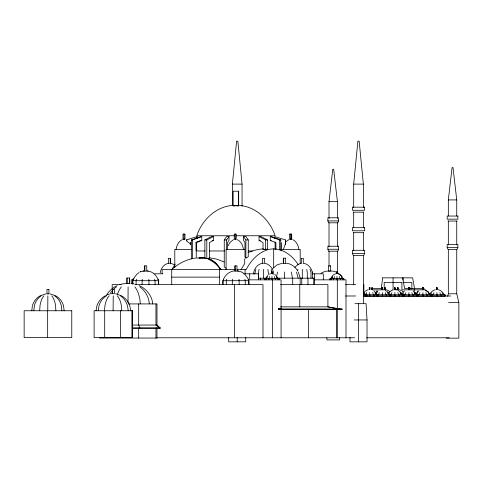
<?xml version="1.0" encoding="UTF-8"?>
<svg xmlns="http://www.w3.org/2000/svg" width="483" height="483" viewBox="0 0 483 483"><rect width="100%" height="100%" fill="white"/><g stroke="black" fill="none" stroke-linecap="round" stroke-linejoin="round"><path stroke-width="0.72" d="M47.757 310.756L47.859 295.928M249.705 273.813L249.705 279.85L281.07 279.85L281.07 308.788L278.54 308.788L278.54 309.138L342.218 309.168L337.315 308.788L337.315 279.85M113.1 310.756L113.239 295.825M128.013 302.557L128.104 286.866M263.458 269.333L263.44 278.178M302.316 269.333L302.298 278.178M283.461 249.361C284.258 246.131 286.395 243.504 285.501 239.942L274.875 236.622L274.875 238.524M39.684 310.756L40.023 305.564A16.513 8.44 -90 0 1 43.887 295.928M33.834 310.756L34.408 305.564A16.513 14.405 -90 0 1 41.007 295.928M104.467 310.756L104.962 305.491A18.179 9.322 90 0 1 109.146 295.825M271.863 273.638C271.531 269.164 272.762 274.018 271.561 273.626L271.561 271.79L272.183 271.79L272.183 273.607L271.561 273.626M336.905 273.65C336.579 269.091 337.683 274.139 336.573 273.626L336.566 271.79L337.188 271.79L337.194 273.607L336.573 273.626M307.309 278.178L307.303 272.726L306.759 269.333M31.769 310.756L32.427 305.564A16.513 16.513 0 0 1 39.992 295.928L45.879 293.875M369.26 289.565L370.02 289.546L370.014 287.62L369.26 287.62L369.26 289.565L369.628 289.577L369.791 287.675M382.21 289.565C381.92 284.928 383.164 289.897 381.836 289.565L381.836 287.62L382.59 287.62L382.59 289.546L381.836 289.565M394.804 289.565C394.514 284.928 395.758 289.897 394.43 289.565L394.43 287.62L395.185 287.62L395.185 289.546L394.43 289.565M397.823 289.565C397.533 284.928 398.777 289.897 397.449 289.565L397.449 287.62L398.203 287.62L398.209 289.546L397.449 289.565M408.811 289.565C408.576 284.747 409.632 290.186 408.437 289.565L408.431 287.62L409.91 287.62L409.91 289.546L408.437 289.565M409.56 289.589L409.687 287.675M422.438 289.565L423.277 289.546L423.277 287.62L422.438 287.62L422.438 289.565L422.897 289.546L422.969 287.675M436.813 289.577L436.976 287.675L436.849 289.589L436.445 289.565L436.439 287.62L437.2 287.62L437.2 289.546L436.445 289.565M232.383 205.516L232.383 184.108L236.592 141.163L237.859 141.163L242.061 184.108L242.061 206.253M353.683 207.726L353.683 184.108L357.885 141.163L359.153 141.163L363.361 184.108L363.361 207.726M98.212 310.756L99.057 305.491A18.179 15.879 -90 0 1 106.188 295.825M311.022 278.178L311.004 272.726L310.044 269.333M96.02 310.756L96.986 305.491A18.179 18.173 0 0 1 105.149 295.825M254.746 273.982L255.869 269.333M142.244 279.21L142.074 284.644M232.432 279.21L232.263 284.644M329.008 218.437L329.008 201.671L332.757 169.304L333.681 169.304L337.424 201.671L337.424 218.437M448.327 215.955L448.327 199.92L452.076 167.553L453 167.553L456.743 199.92L456.743 215.955M312.435 278.178C313.666 272.128 310.442 264.654 303.976 263.35M253.466 273.982C253.847 268.693 257.952 263.253 263.591 263.205M176.114 249.361C176.53 245.455 178.523 241.409 182.182 239.634M276.723 276.034L277.471 272.014M259.051 269.333L258.477 272.726L258.465 278.178M297.57 270.975L297.914 269.333M333.928 278.534L334.465 276.499M160.223 272.81C160.881 268.119 164.48 263.332 169.539 263.205M447.681 296.496L448.327 293.773L448.327 249.445M366.048 294.757L366.694 292.601M378.624 294.757L379.27 292.601M391.218 294.757L391.864 292.601M405.219 294.757L405.871 292.601M419.226 294.757L419.872 292.601M433.227 294.757L433.879 292.601M136.556 279.21L136.109 280.701L136.109 284.644M226.744 279.21L226.298 280.701L226.298 284.644M269.454 276.499L268.922 279.85M133.405 279.21L132.801 280.701L132.801 283.986M223.593 279.21L222.995 280.701L222.995 284.644M132.716 283.986L132.716 280.701L133.32 279.21M222.904 284.644C221.92 277.997 227.813 271.422 234.382 270.921M338.565 249.252L337.762 251.196L328.675 251.196L327.872 249.252L327.872 246.239L338.565 246.239L338.565 249.252L327.872 249.252M457.884 247.501L457.081 249.445L447.995 249.445L447.192 247.501L447.192 244.489L457.884 244.489L457.884 247.501L447.192 247.501M338.565 220.918L337.762 222.808L328.675 222.808L327.872 220.918L327.872 217.791L338.565 217.791L338.565 220.918L327.872 220.918M228.242 245.606L230.017 242.424L233.416 239.634M402.484 294.757L403.631 292.601M416.491 294.757L417.632 292.601M430.492 294.757L431.639 292.601M364.671 253.394L363.747 255.398L353.296 255.398L352.373 253.394L352.373 250.297L364.671 250.297L364.671 253.394L352.373 253.394M331.875 277.81L332.195 277.127M376.221 293.99L377.03 292.601M388.815 293.99L389.624 292.601M267.612 276.499L266.676 278.534L266.676 279.85M332.624 276.499L331.682 278.534L331.682 279.85M241.089 269.611L244.73 263.537L244.694 258.803M171.833 269.611L175.172 264.141M401.838 293.99L402.78 292.601M415.839 293.99L416.865 292.601M415.923 293.99L416.37 293.272M134.045 277.803L136.858 274.229L139.158 272.497M266.912 276.499L265.819 278.534L265.825 279.85M331.924 276.499L330.825 278.534L330.837 279.85M226.116 249.361L226.116 268.27L224.257 266.948L224.257 239.942L226.575 236.628L229.008 236.567L229.008 240.371L227.571 242.647L227.571 249.427M226.648 249.361L226.648 239.942L229.008 236.567M375.683 293.272L376.179 292.601M388.773 292.601L388.278 293.272L388.048 292.601M430.788 292.601L429.846 293.99L428.844 292.601M294.817 267.371L298.023 264.424L300.933 263.35M267.359 275.914L267.842 275.395M332.37 275.914L333.91 274.531L335.655 273.758M272.69 268.542L277.206 264.793L282.531 263.211M376.722 291.986L377.935 290.941M389.316 291.986L392.588 289.903M417.324 291.986L418.622 290.941M417.409 291.986L417.994 291.436M431.331 291.986L433.203 290.524L435.334 289.703M286.226 241.548L288.87 239.634M364.737 291.436L368.149 289.703M404.537 290.941L403.323 291.986L402.098 290.941M213.371 240.383L209.387 242.647L209.387 258.453L206.802 258.562L204.87 258.079L204.87 239.942L211.445 236.573L213.371 236.573L213.371 240.383L212.091 240.377M245.871 258.145L248.262 256.805L248.262 239.942L246.004 236.652L243.583 236.61L243.583 240.419L244.959 242.647L244.959 256.721L245.871 258.145L245.871 239.942L243.583 236.61M321.02 273.209L325.204 271.319L329.666 270.903M117.23 285.556L114.731 286.866A23.818 23.818 0 0 0 106.079 295.946M204.87 239.942L206.802 239.942L213.371 236.573M269.466 274.205L270.649 273.758M248.099 252.663C252.935 250.472 258.182 249.186 263.483 248.86M195.778 242.4L200.228 240.655M191.395 258.936L191.395 239.942L200.862 236.598L201.767 236.67L201.779 240.48L196.249 242.647L196.249 258.308M191.395 239.942L192.5 239.942L201.779 236.664M107.081 294.878L109.116 294.171M183.775 239.188L184.228 239.067M235.01 239.188L235.463 239.067M290.464 239.188L291.02 239.067M197.161 238.475L197.161 236.573L186.396 239.942C186.541 242.17 189.988 242.587 190.67 244.851L190.67 242.647L190.67 244.851M395.607 289.903L396.338 289.703M119.862 284.547L122.597 283.859L128.212 283.467M143.034 271.054L144.2 270.921L140.311 271.814M197.161 236.573L196.871 237.914M195.518 258.037C186.607 259.274 178.305 263.531 171.719 269.611L171.719 284.644M409.487 289.577L409.155 289.565L409.155 287.62M298.283 264.75C292.885 256.328 284.107 249.047 273.686 248.86C261.146 249.113 251.631 259.22 246.119 269.611L237.147 269.611M263.018 249.397L267.528 249.234L267.528 239.942L261.007 236.579L259.045 236.567L259.045 240.377L263.018 242.647L263.018 249.397L267.528 249.234M201.779 240.48L200.862 240.407M111.217 293.706L112.648 293.561M197.088 258.037L203.741 257.693L205.118 257.844L200.711 257.693L206.802 258.544L206.802 239.942M199.008 258.037L203.053 257.693L199.328 258.037M280.78 250.285L280.78 239.942L271.241 236.567L270.269 236.616L270.269 240.425L271.241 240.371M371.596 289.565L372.351 289.546L372.345 287.62L371.59 287.62L371.596 289.565L372.001 289.589L372.127 287.675M384.583 289.565L385.337 289.546L385.331 287.62L384.577 287.62L384.583 289.565L384.987 289.589L385.108 287.675M280.762 308.728L281.07 308.715M334.906 308.788L337.315 308.715M226.116 268.27L226.05 269.611M132.819 325.053L156.981 325.053L160.428 328.048L155.949 328.108L155.949 338.052M232.383 184.108L242.061 184.108M353.683 184.108L363.361 184.108M448.327 199.92L456.743 199.92M329.008 201.671L337.424 201.671M235.215 205.969L233.138 205.969L233.138 191.214L238.674 191.214L238.674 205.233M236.579 205.969L238.602 205.969L238.602 191.214M353.296 212.158L363.747 212.158M447.995 221.057L457.081 221.057M353.296 232.697L363.747 232.697M289.685 234.098L291.678 234.098L291.678 239.411L291.654 234.098M234.714 235.764L196.768 235.764C202.244 219.173 217.712 204.768 235.933 205.402C254.155 204.768 269.623 219.173 275.105 235.764L236.163 235.764M183.999 239.411L183.003 239.411L183.003 234.098L184.995 234.098L184.971 239.411M235.233 239.411L236.205 239.411L236.229 234.098L234.237 234.098L234.261 239.411M290.681 239.411L289.685 239.411L289.709 234.098M224.257 239.942L226.648 239.942M245.871 239.942L248.262 239.942M259.045 236.567L265.59 239.942L267.528 239.942M270.269 236.616L279.663 239.942L280.78 239.942M285.501 239.942L285.417 244.603M281.299 242.647L281.299 250.774M191.522 249.361L174.804 249.361L174.804 267.359M226.038 249.361L244.736 249.361M205.166 250.973L197.97 250.973L196.768 250.58M209.35 250.973L224.595 250.973M248.353 250.973L252.488 250.973M285.284 263.476L283.322 263.476L283.322 258.163L285.308 258.163M170.3 258.327L170.3 263.64L170.324 258.327L168.332 258.327L168.356 263.64M301.307 258.327L303.3 258.327L303.3 263.64M144.755 265.837L146.747 265.837L146.747 271.15L144.755 271.15L144.755 265.837L144.779 271.15M235.004 265.837L236.996 265.837L236.996 271.15L235.004 271.15L235.004 265.837L235.028 271.15M235.789 269.611L162.137 269.611L162.137 273.813M148.396 271.054L147.218 270.921L151.01 271.851L153.443 273.287M238.584 271.054L237.407 270.921L241.198 271.851L243.631 273.287M139.931 271.79L140.553 271.79M153.546 273.813L162.529 273.813M243.643 273.813L258.369 273.813L258.369 279.85M312.241 273.813L323.314 273.813L323.314 279.85M171.719 277.127L219.602 277.127M258.369 278.178L266.314 278.178M277.23 278.178L314.608 278.178M134.202 278.534L133.205 278.534L133.205 279.85M133.483 279.85L131.243 279.85L131.243 283.612M314.614 279.85L346.009 279.85L346.009 337.786M132.716 280.701L158.696 280.701L158.696 284.644M222.904 280.701L248.884 280.701L248.884 284.644M402.991 282.368L411.854 282.368L411.854 289.1M121.179 284.644L112.177 284.644L112.177 289.136M134.691 284.644L262.987 284.644L262.987 337.786M280.532 284.644L327.903 284.644L327.903 306.862L337.315 308.788M345.442 284.644L355.766 284.644M112.346 289.263L114.338 289.263L114.338 293.688L112.346 293.688L112.346 289.263L112.37 293.688M48.952 289.444L46.966 289.444L46.99 293.869M448.327 293.773L456.743 293.773L458.85 302.618L458.85 338.16L446.226 338.16M46.966 293.869L48.928 293.869M363.325 294.757L445.38 294.757L445.38 296.151L363.325 296.151M345.442 295.994L355.766 295.994M450.76 295.994L363.874 295.994L363.874 284.644M448.598 302.618L458.85 302.618M354.945 303.674L366.072 303.674L367.02 319.951L367.02 341.837L349.994 341.837L349.994 337.309M128.43 303.922L156.981 303.922L156.981 325.053M280.532 306.862L327.903 306.862L337.315 308.492M278.54 309.138L342.218 309.168M354.25 319.951L367.02 319.951M132.439 328.048L160.428 328.048M132.819 328.108L156.981 328.108L156.981 338.052L99.45 338.052M156.456 337.786L354.619 337.786M366.573 337.786L449.244 337.786M290.446 239.115L290.971 239.188M234.998 239.115L235.523 239.188M183.763 239.115L184.289 239.188M259.045 240.377L260.355 240.383M330.414 270.909L334.121 271.319L336.271 272.092M200.711 257.693L203.053 257.723M209.682 257.807L216.632 259.063L224.082 261.961M131.032 283.497L133.833 283.859M286.208 263.211C290.772 263.555 294.823 266.417 297.268 270.196M279.361 308.438L281.07 308.788M50.039 293.875L55.931 295.928A16.513 16.513 0 0 1 63.49 305.564L64.154 310.756M115.503 293.706L121.571 295.825A18.179 18.173 0 0 1 129.734 305.491L130.7 310.756M208.282 258.176L209.387 258.453M438.304 289.703L440.43 290.524L442.307 291.986M399.308 289.703L401.439 290.524M396.289 289.703L397.02 289.903M386.442 289.703L389.853 291.436M265.113 263.35C270.269 264.34 273.517 269.55 273.789 274.531M278.54 308.788L279.905 309.168M170.988 263.368L173.747 264.479M338.1 273.758L339.845 274.531L341.384 275.914M208.016 258.514C213.631 260.24 217.755 264.889 220.954 269.611C217.519 265.125 213.208 261.188 207.913 259.063L209.87 259.063L212.84 260.754L215.696 263.096L220.954 269.611M425.112 289.903L428.385 291.986M425.028 289.903L428.3 291.986M270.269 240.425L275.926 242.647L275.926 249.657M397.732 290.174L400.292 291.986M385.138 290.174L387.698 291.986M139.201 285.556L141.694 286.866A23.818 23.818 0 0 1 152.024 299.828L152.743 303.922M292.807 239.634C296.465 241.409 298.458 245.455 298.868 249.361M237.352 239.634C241.017 241.409 243.009 245.455 243.42 249.361M187.054 240.148L186.414 239.942L186.468 240.902M274.839 274.531L275.896 275.395M338.311 273.209L341.898 276.421M413.086 290.941L413.708 291.436M376.245 290.941L377.458 291.986M373.908 290.941L375.122 291.986M159.275 328.048L155.949 325.053L155.949 303.922M244.742 274.229L247.556 277.803L248.884 280.701M154.554 274.229L156.528 276.499L158.696 280.701M442.851 292.601L444.179 294.757M415.561 292.601L416.503 293.99M414.843 292.601L416.171 294.757M400.836 292.601L402.17 294.757M388.241 292.601L389.576 294.757M375.665 292.601L377 294.757M364.345 292.601L365.679 294.757M442.084 292.601L443.249 294.757M428.083 292.601L429.242 294.757M414.8 292.601L415.621 293.99M414.076 292.601L415.241 294.757M400.075 292.601L401.234 294.757M387.481 292.601L388.64 294.757M374.905 292.601L376.07 294.757M363.584 292.601L364.743 294.757M341.831 276.499L342.93 278.534M276.825 276.499L277.918 278.534M429.339 293.272L430.178 294.757M341.203 276.499L342.163 278.534M276.198 276.499L277.151 278.534M298.313 272.014L300.251 278.178M248.196 279.21L248.799 280.701L248.799 284.644M158.007 279.21L158.605 280.701L158.605 284.644M439.91 292.601L440.593 294.757M425.903 292.601L426.592 294.757M411.902 292.601L412.585 294.757M400.914 292.601L401.397 293.99M397.895 292.601L398.578 294.757M385.301 292.601L385.983 294.757M372.731 292.601L373.413 294.757M296.484 272.014L298.168 278.178M271.18 269.333L272.014 272.14M339.416 276.499L339.978 278.534M274.41 276.499L274.972 278.534M244.815 279.21L245.249 280.701L245.249 284.644M154.626 279.21L155.061 280.701L155.061 284.644M291.412 272.014L292.39 278.178M267.896 269.333L268.554 274.531M402.701 277.846L404.621 288.593L414.251 288.593L414.251 291.895M149.356 303.922L148.734 299.828A23.818 20.527 -90 0 0 139.835 286.866M272.164 272.883L272.285 273.982M239.043 279.21L239.2 284.644M148.855 279.21L149.012 284.644M128.249 310.756L127.415 305.491A18.179 15.607 -90 0 0 120.406 295.825M140.299 303.922L139.949 299.828A23.818 11.737 -90 0 0 134.86 286.866M121.807 310.756L121.336 305.491A18.179 8.851 90 0 0 117.357 295.825M61.878 310.756L61.311 305.564A16.513 14.194 -90 0 0 54.808 295.928M55.877 310.756L55.557 305.564A16.513 8.078 -90 0 0 51.856 295.928M436.904 292.601L436.928 294.757M422.903 292.601L422.939 296.151M408.896 292.601L408.92 294.757M394.895 292.601L394.931 296.151M382.301 292.601L382.337 296.151M369.724 292.601L369.743 294.757M336.953 276.499L336.983 279.85M271.941 276.499L271.971 279.85M284.451 272.014L284.463 278.178M423.193 287.62L423.199 289.546M422.522 287.62L422.522 289.565M409.186 287.62L409.192 289.546M456.743 221.057L456.743 244.966M456.743 249.445L456.743 293.773M448.327 221.057L448.327 244.966M444.3 294.757L444.3 296.151M441.208 294.757L441.208 296.151M436.946 294.757L436.946 296.151M432.647 294.757L432.647 296.151M431.379 294.757L431.379 296.151M430.293 294.757L430.293 296.151M427.207 294.757L427.207 296.151M418.64 294.757L418.64 296.151M417.372 294.757L417.372 296.151M416.292 294.757L416.292 296.151M413.2 294.757L413.2 296.151M408.932 294.757L408.932 296.151M404.633 294.757L404.633 296.151M403.371 294.757L403.371 296.151M402.991 277.846L402.991 280.104M402.285 294.757L402.285 296.151M399.193 294.757L399.193 296.151M393.059 277.846L393.059 290.259M390.777 294.757L390.777 296.151M390.632 294.757L390.632 296.151M389.69 294.757L389.69 296.151M386.599 294.757L386.599 296.151M378.201 294.757L378.201 296.151M378.038 294.757L378.038 296.151M377.114 294.757L377.114 296.151M374.029 294.757L374.029 296.151M369.761 294.757L369.761 296.151M366.881 294.757L366.881 296.151M365.794 294.757L365.794 296.151M363.361 212.158L363.361 227.559M363.361 232.697L363.361 250.272M363.361 255.398L363.361 303.674M358.507 303.674L358.507 341.837M353.683 212.158L353.683 227.559M353.683 232.697L353.683 250.272M353.683 255.398L353.683 284.819M343.914 279.85L343.914 278.534L329.841 278.534L329.841 279.85M343.021 278.534L343.021 279.85M340.485 278.534L340.485 279.85M339.845 308.788L339.845 309.138M339.531 337.689L339.531 339.911L326.906 339.911L326.906 337.689M337.424 222.808L337.424 246.716M337.424 251.196L337.424 272.986M337.315 309.138L337.315 337.786M336.5 308.987L336.5 337.786M333.451 278.534L333.451 279.85M329.008 222.808L329.008 246.716M329.008 251.196L329.008 266.224M314.614 273.813L314.608 284.644M313.715 278.178L313.715 284.644M312.622 271.838L312.622 274.103M308.377 309.126L308.377 337.786M307.961 278.178L307.961 284.644M301.766 278.178L301.766 284.644M301.332 258.327L301.307 263.64M300.185 263.609L300.185 249.361L281.529 249.361L281.529 250.84M300.16 278.178L300.16 284.644M299.774 284.644L299.774 306.862M292.71 278.178L292.71 284.644M290.681 233.875L290.681 239.188M285.284 258.163L285.308 263.476M283.346 258.163L283.346 263.476M281.07 309.138L281.07 337.786M279.663 239.942L279.663 250.037M278.908 279.85L278.908 278.534L264.835 278.534L264.835 279.85M278.884 278.178L278.884 279.615M278.015 278.534L278.015 279.85M275.479 278.534L275.479 279.85M275.105 241.989L275.105 249.476M273.686 248.86L273.686 267.497M272.4 279.85L272.4 337.786M268.439 278.534L268.439 279.85M265.59 239.942L265.59 249.439M264.569 263.64L264.593 258.327L262.601 258.327L262.625 263.64M260.415 278.178L260.415 279.85M245.72 337.309L245.72 341.837L228.694 341.837L228.694 337.309M245.086 269.611L245.086 273.813M237.207 337.309L237.207 341.837M235.233 233.875L235.233 239.188M234.503 284.644L234.503 337.786M219.524 269.611L219.524 284.644M196.116 242.647L196.116 251.13M192.5 239.942L192.5 258.64M183.999 233.875L183.999 239.188M138.669 303.922L138.669 325.053L139.925 328.048L138.669 328.108L138.669 338.052M131.919 310.756L131.919 337.629M129.48 283.606L129.48 277.985L126.951 277.985L126.951 283.606L129.45 283.606L129.45 277.985M126.981 277.985L126.981 283.606M120.358 310.756L120.358 337.629M104.696 310.756L104.696 337.629M48.928 289.444L48.952 293.869M47.66 310.756L47.66 337.629M117.538 294.129A23.818 12.081 -90 0 1 121.378 286.866M109.895 294.129A23.818 20.727 90 0 1 112.617 290.319M113.517 289.359A23.818 20.727 90 0 1 116.481 286.866M382.699 277.846L381.196 288.593L372.333 288.593L372.333 289.848L384.196 289.848L384.196 282.368L401.922 282.368L401.922 289.848L424.177 289.848L424.177 288.593L414.553 288.593L412.633 277.846L382.699 277.846M364.671 207.189L352.373 207.189L352.373 210.286L364.671 210.286L364.671 207.189M457.884 216.04L447.192 216.04L447.192 219.167L457.884 219.167L457.884 216.04M364.671 227.686L352.373 227.686L352.373 230.783L364.671 230.783L364.671 227.686M330.565 265.873L328.573 265.873L328.573 271.186L330.541 271.186L330.565 265.873M71.768 310.756L24.15 310.756L24.15 337.629L71.768 337.629L71.768 310.756M132.614 310.756L94.107 310.756L94.107 337.629L132.614 337.629L132.614 310.756"/></g></svg>
